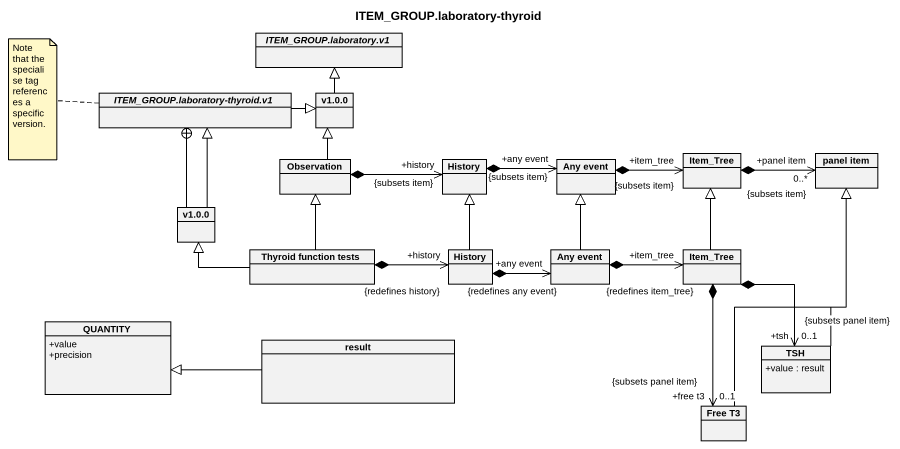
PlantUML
@startuml
title ITEM_GROUP.laboratory-thyroid
hide circle
hide empty members
skinparam classAttributeIconSize 0
abstract class "ITEM_GROUP.laboratory.v1" as ITEM_GROUP_laboratory_v1
abstract class "ITEM_GROUP.laboratory-thyroid.v1" as ITEM_GROUP_laboratory
class "v1.0.0" as v1_0_0
class Observation
class History
class "Any event" as Any_event
class Item_Tree
class "panel item" as panel_item
class "v1.0.0" as v1_0_0_2
class "Thyroid function tests" as Thyroid_function_tests
class "History" as History_2
class "Any event" as Any_event_2
class "Item_Tree" as Item_Tree_2
class QUANTITY {
  +value
  +precision
}
class result
class TSH {
  +value : result
}
class "Free T3" as Free_T3
ITEM_GROUP_laboratory -right-|> v1_0_0
v1_0_0 -up-|> ITEM_GROUP_laboratory_v1
Observation -up-|> v1_0_0
Observation *-right-> "+history\n{subsets item}" History
History *-right-> "+any event\n{subsets item}" Any_event
Any_event *-right-> "+item_tree\n{subsets item}" Item_Tree
Item_Tree *-right-> "+panel item\n0..*\n{subsets item}" panel_item
v1_0_0_2 -up-+ ITEM_GROUP_laboratory
v1_0_0_2 -up-|> ITEM_GROUP_laboratory
Thyroid_function_tests -up-|> Observation
Thyroid_function_tests -left-|> v1_0_0_2
Thyroid_function_tests *-right-> "+history\n{redefines history}" History_2
History_2 -up-|> History
History_2 *-right-> "+any event\n{redefines any event}" Any_event_2
Any_event_2 -up-|> Any_event
Any_event_2 *-right-> "+item_tree\n{redefines item_tree}" Item_Tree_2
Item_Tree_2 -up-|> Item_Tree
Item_Tree_2 *--> "+tsh\n0..1\n{subsets panel item}" TSH
Item_Tree_2 *--> "+free t3\n0..1\n{subsets panel item}" Free_T3
result -left-|> QUANTITY
TSH -up-|> panel_item
Free_T3 -up-|> panel_item
note left of ITEM_GROUP_laboratory : Note that the specialise tag references a specific version.
@enduml
